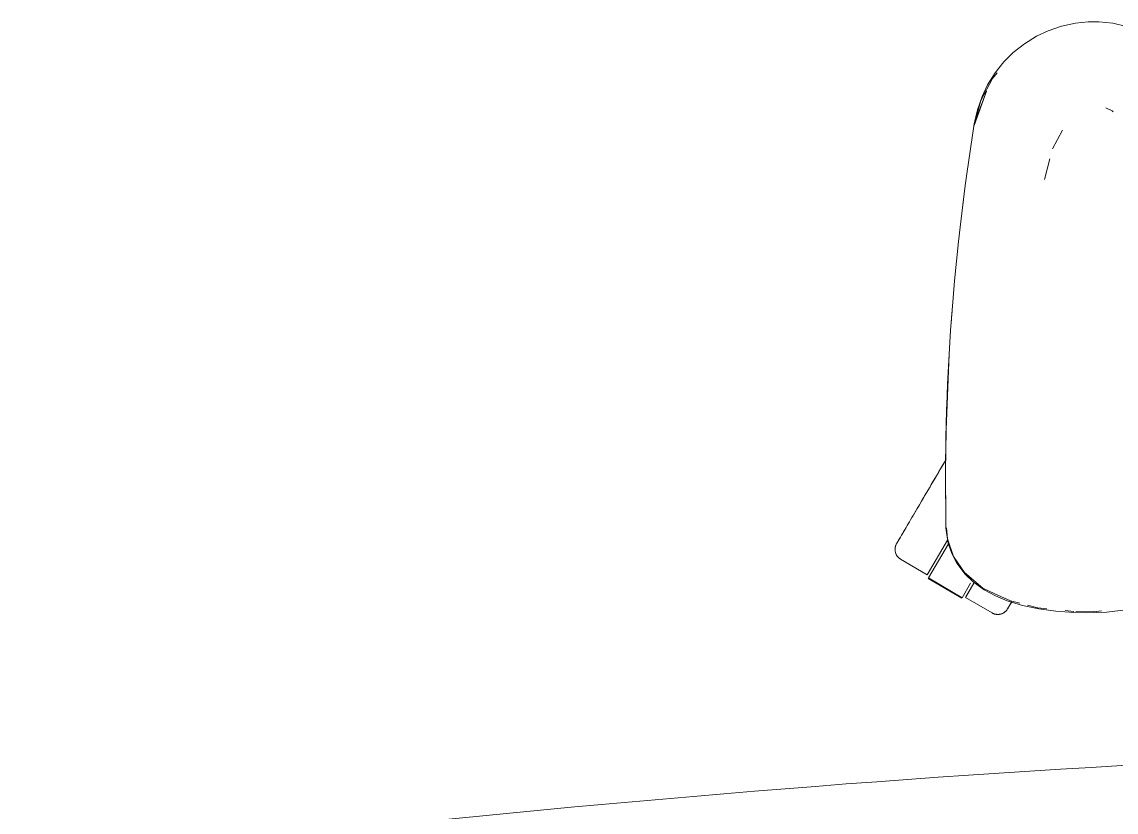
# Model space of a CAD drawing. Header units: millimetres. Extents: x 155927 to 326028, y -36033 to 97293.
# Drawn here: x 201156.4 to 201547.5, y 25808.7 to 26091.2 of the extents above; entities that cross this region are included whole.
import ezdxf

# ---------------------------------------------------------------- set-up
doc = ezdxf.new("R2010")
doc.units = ezdxf.units.MM
doc.header["$MEASUREMENT"] = 0
doc.layers.add('G-IMPT', color=8, linetype='CONTINUOUS', lineweight=9)
doc.layers.add('I-FURN', color=8, linetype='CONTINUOUS', lineweight=9)

msp = doc.modelspace()

# ---------------------------------------------------------------- linework, layer by layer
at = {"layer": 'G-IMPT'}
for p, q in [((201532.91, 26090.71), (201528, 26089.66)), ((201532.91, 26090.71), (201537.45, 26091.17)), ((201541.3, 26091.18), (201537.45, 26091.17)), ((201541.3, 26091.18), (201546.33, 26090.67)), ((201546.33, 26090.67), (201551.23, 26089.58)), ((201518.96, 26086.02), (201523.21, 26088.03)), ((201523.21, 26088.03), (201528, 26089.66)), ((201514.68, 26083.37), (201510.7, 26080.21)), ((201518.96, 26086.02), (201514.68, 26083.37)), ((201507.39, 26076.91), (201510.7, 26080.21)), ((201507.39, 26076.91), (201504.23, 26072.96)), ((201499.16, 26063.04), (201503.24, 26070.94)), ((201501.53, 26068.63), (201504.23, 26072.96)), ((201504.92, 26072.98), (201503.24, 26070.94)), ((201501.53, 26068.63), (201499.54, 26064.47)), ((201496.73, 26054.16), (201501.09, 26066.45)), ((201499.16, 26063.04), (201496.89, 26054.72)), ((201501.09, 26066.45), (201497.79, 26057.44)), ((201499.54, 26064.47), (201497.87, 26059.68)), ((201496.76, 26054.68), (201497.87, 26059.68)), ((201543.82, 26060.43), (201546, 26059.32)), ((201546, 26059.32), (201546.44, 26059)), ((201496.73, 26054.16), (201497.79, 26057.44)), ((201494.09, 26036.85), (201496.76, 26054.68)), ((201528.26, 26052.45), (201524.71, 26045.81)), ((201521.9, 26034.87), (201523.79, 26042.23)), ((201493.57, 26032.74), (201494.09, 26036.85)), ((201491.68, 26017.75), (201493.57, 26032.74)), ((201492.68, 26025.89), (201492.92, 26027.56)), ((201491.68, 26017.75), (201491.14, 26012.68)), ((201491.14, 26012.68), (201489.73, 25998.58)), ((201489.22, 25992.58), (201489.73, 25998.58)), ((201489.22, 25992.58), (201488.33, 25980.84)), ((201488.68, 25985.77), (201488.6, 25984.28)), ((201488.87, 25987.7), (201488.68, 25985.77)), ((201487.8, 25972.44), (201488.33, 25980.84)), ((201487.8, 25972.44), (201486.64, 25942.45)), ((201487.8, 25972.44), (201486.9, 25952.28)), ((201487.8, 25972.44), (201487.26, 25961.66)), ((201486.64, 25942.45), (201487.26, 25961.66)), ((201486.9, 25952.28), (201486.49, 25930.88)), ((201486.9, 25952.28), (201486.5, 25932.09)), ((201486.9, 25952.28), (201486.64, 25942.45)), ((201486.83, 25950.24), (201486.82, 25948.33)), ((201486.94, 25952.28), (201486.83, 25950.24)), ((201486.64, 25942.45), (201486.49, 25930.88)), ((201486.49, 25930.88), (201486.5, 25932.09)), ((201486.49, 25930.88), (201486.66, 25910.28)), ((201486.5, 25932.09), (201486.66, 25910.28)), ((201486.5, 25932.09), (201486.62, 25911.89)), ((201486.63, 25914.12), (201486.62, 25911.89)), ((201486.66, 25910.28), (201486.62, 25911.89)), ((201486.66, 25910.28), (201486.84, 25908.62)), ((201487.21, 25906.39), (201486.79, 25910.26)), ((201487.19, 25906.21), (201486.84, 25908.62)), ((201487.19, 25906.21), (201487.5, 25904.85)), ((201487.21, 25906.39), (201489.36, 25900.09)), ((201488.73, 25901.15), (201487.5, 25904.85)), ((201488.73, 25901.15), (201490.54, 25897.64)), ((201489.36, 25900.09), (201493.28, 25894.3)), ((201490.54, 25897.64), (201493.46, 25893.77)), ((201493.28, 25894.3), (201499.84, 25888.8)), ((201496.38, 25890.98), (201493.46, 25893.77)), ((201500.31, 25888.15), (201496.38, 25890.98)), ((201499.84, 25888.8), (201504.15, 25886.77)), ((201500.31, 25888.15), (201504.3, 25886)), ((201509.67, 25884.21), (201504.15, 25886.77)), ((201508.56, 25884.23), (201504.3, 25886)), ((201508.56, 25884.23), (201513.97, 25882.57)), ((201509.67, 25884.21), (201513.1, 25883.35)), ((201515.82, 25882.67), (201519.54, 25881.74)), ((201519.86, 25881.32), (201513.97, 25882.57)), ((201519.54, 25881.74), (201522.73, 25881.41)), ((201519.86, 25881.32), (201525.98, 25880.49)), ((201532.3, 25880.04), (201525.98, 25880.49)), ((201529.22, 25880.74), (201532.32, 25880.41)), ((201536.81, 25879.93), (201532.3, 25880.04)), ((201539.49, 25880.34), (201533.07, 25880.4)), ((201536.81, 25879.93), (201544.14, 25880.2)), ((201539.49, 25880.34), (201542.28, 25880.61)), ((201550.95, 25881.03), (201544.14, 25880.2))]:
    msp.add_line(p, q, dxfattribs=at)
at = {"layer": 'I-FURN'}
for p, q in [((201485.56, 25932.84), (201486.13, 25933.81)), ((201486.44, 25934.33), (201485.87, 25933.36)), ((201486.13, 25933.81), (201486.7, 25934.77)), ((201483.26, 25928.93), (201483.84, 25929.91)), ((201484.15, 25930.44), (201483.58, 25929.46)), ((201483.84, 25929.91), (201484.42, 25930.89)), ((201484.73, 25931.42), (201484.15, 25930.44)), ((201484.42, 25930.89), (201484.99, 25931.87)), ((201485.3, 25932.39), (201484.73, 25931.42)), ((201484.99, 25931.87), (201485.56, 25932.84)), ((201485.87, 25933.36), (201485.3, 25932.39)), ((201480.97, 25925.02), (201481.54, 25925.99)), ((201481.85, 25926.52), (201481.28, 25925.54)), ((201481.54, 25925.99), (201482.11, 25926.97)), ((201482.42, 25927.49), (201481.85, 25926.52)), ((201482.11, 25926.97), (201482.69, 25927.94)), ((201483, 25928.47), (201482.42, 25927.49)), ((201482.69, 25927.94), (201483.26, 25928.93)), ((201483.58, 25929.46), (201483, 25928.47)), ((201478.74, 25921.22), (201479.28, 25922.15)), ((201479.58, 25922.66), (201479.03, 25921.72)), ((201479.28, 25922.15), (201479.84, 25923.1)), ((201480.14, 25923.61), (201479.58, 25922.66)), ((201479.84, 25923.1), (201480.4, 25924.05)), ((201480.71, 25924.57), (201480.14, 25923.61)), ((201480.4, 25924.05), (201480.97, 25925.02)), ((201481.28, 25925.54), (201480.71, 25924.57)), ((201476.9, 25918.09), (201476.39, 25917.23)), ((201476.62, 25917.62), (201477.14, 25918.5)), ((201477.42, 25918.98), (201476.9, 25918.09)), ((201477.14, 25918.5), (201477.66, 25919.39)), ((201477.95, 25919.88), (201477.42, 25918.98)), ((201477.66, 25919.39), (201478.19, 25920.3)), ((201478.48, 25920.79), (201477.95, 25919.88)), ((201478.19, 25920.3), (201478.74, 25921.22)), ((201479.03, 25921.72), (201478.48, 25920.79)), ((201474.47, 25913.96), (201474.03, 25913.21)), ((201474.93, 25914.75), (201474.47, 25913.96)), ((201475.4, 25915.55), (201474.93, 25914.75)), ((201475.15, 25915.11), (201475.63, 25915.93)), ((201475.89, 25916.38), (201475.4, 25915.55)), ((201475.63, 25915.93), (201476.12, 25916.77)), ((201476.39, 25917.23), (201475.89, 25916.38)), ((201476.12, 25916.77), (201476.62, 25917.62)), ((201472.4, 25910.44), (201472.04, 25909.82)), ((201472.78, 25911.09), (201472.4, 25910.44)), ((201473.18, 25911.77), (201472.78, 25911.09)), ((201473.6, 25912.47), (201473.18, 25911.77)), ((201474.03, 25913.21), (201473.6, 25912.47)), ((201469.73, 25905.89), (201469.92, 25906.22)), ((201470.03, 25906.41), (201469.83, 25906.06)), ((201469.92, 25906.22), (201470.13, 25906.58)), ((201470.26, 25906.79), (201470.03, 25906.41)), ((201470.13, 25906.58), (201470.37, 25906.98)), ((201470.51, 25907.21), (201470.26, 25906.79)), ((201470.37, 25906.98), (201470.63, 25907.42)), ((201470.77, 25907.67), (201470.51, 25907.21)), ((201470.63, 25907.42), (201470.9, 25907.89)), ((201471.06, 25908.16), (201470.77, 25907.67)), ((201470.9, 25907.89), (201471.2, 25908.39)), ((201471.37, 25908.68), (201471.06, 25908.16)), ((201471.2, 25908.39), (201471.52, 25908.93)), ((201471.69, 25909.24), (201471.37, 25908.68)), ((201471.52, 25908.93), (201471.85, 25909.5)), ((201472.04, 25909.82), (201471.69, 25909.24)), ((201468.44, 25902.77), (201468.45, 25902.93)), ((201468.44, 25902.61), (201468.44, 25902.77)), ((201468.44, 25902.44), (201468.44, 25902.61)), ((201468.45, 25902.28), (201468.44, 25902.44)), ((201468.45, 25902.93), (201468.47, 25903.09)), ((201468.47, 25902.12), (201468.45, 25902.28)), ((201468.47, 25903.09), (201468.49, 25903.25)), ((201468.49, 25903.25), (201468.52, 25903.41)), ((201468.52, 25903.41), (201468.56, 25903.56)), ((201468.56, 25903.56), (201468.6, 25903.72)), ((201468.6, 25903.72), (201468.65, 25903.87)), ((201468.65, 25903.87), (201468.7, 25904.03)), ((201468.7, 25904.03), (201468.76, 25904.17)), ((201468.76, 25904.17), (201468.83, 25904.32)), ((201468.83, 25904.32), (201468.9, 25904.47)), ((201468.9, 25904.47), (201468.97, 25904.61)), ((201468.97, 25904.61), (201469, 25904.65)), ((201469.02, 25904.69), (201469, 25904.65)), ((201469, 25904.65), (201469.01, 25904.66)), ((201469, 25904.65), (201469, 25904.65)), ((201469.01, 25904.66), (201469.04, 25904.72)), ((201469.07, 25904.77), (201469.02, 25904.69)), ((201469.04, 25904.72), (201469.1, 25904.82)), ((201469.14, 25904.89), (201469.07, 25904.77)), ((201469.1, 25904.82), (201469.18, 25904.96)), ((201469.23, 25905.05), (201469.14, 25904.89)), ((201469.18, 25904.96), (201469.28, 25905.13)), ((201469.35, 25905.25), (201469.23, 25905.05)), ((201469.28, 25905.13), (201469.41, 25905.35)), ((201469.49, 25905.48), (201469.35, 25905.25)), ((201469.41, 25905.35), (201469.56, 25905.6)), ((201469.65, 25905.75), (201469.49, 25905.48)), ((201469.56, 25905.6), (201469.73, 25905.89)), ((201469.83, 25906.06), (201469.65, 25905.75)), ((201487.15, 25905.94), (201479.89, 25893.57)), ((201480.37, 25892.43), (201487.55, 25904.64)), ((201468.49, 25901.96), (201468.47, 25902.12)), ((201468.52, 25901.8), (201468.49, 25901.96)), ((201468.56, 25901.65), (201468.52, 25901.8)), ((201468.6, 25901.49), (201468.56, 25901.65)), ((201468.64, 25901.34), (201468.6, 25901.49)), ((201468.7, 25901.19), (201468.64, 25901.34)), ((201468.76, 25901.04), (201468.7, 25901.19)), ((201468.82, 25900.89), (201468.76, 25901.04)), ((201468.89, 25900.74), (201468.82, 25900.89)), ((201468.97, 25900.6), (201468.89, 25900.74)), ((201469.06, 25900.46), (201468.97, 25900.6)), ((201469.14, 25900.33), (201469.06, 25900.46)), ((201469.24, 25900.2), (201469.14, 25900.33)), ((201469.34, 25900.07), (201469.24, 25900.2)), ((201469.44, 25899.95), (201469.34, 25900.07)), ((201469.55, 25899.83), (201469.44, 25899.95)), ((201469.66, 25899.71), (201469.55, 25899.83)), ((201469.78, 25899.6), (201469.66, 25899.71)), ((201469.9, 25899.5), (201469.78, 25899.6)), ((201470.03, 25899.4), (201469.9, 25899.5)), ((201470.16, 25899.3), (201470.03, 25899.4)), ((201470.29, 25899.21), (201470.16, 25899.3)), ((201470.43, 25899.13), (201470.29, 25899.21)), ((201470.43, 25899.13), (201479.89, 25893.57)), ((201480.28, 25892.26), (201492.35, 25885.17)), ((201492.44, 25885.33), (201480.37, 25892.43)), ((201495.48, 25890.5), (201492.44, 25885.33)), ((201496.66, 25890.53), (201493.68, 25885.46)), ((201493.68, 25885.46), (201503.14, 25879.91)), ((201509.49, 25882.76), (201509.31, 25882.45)), ((201509.39, 25882.59), (201509.58, 25882.91)), ((201509.69, 25883.11), (201509.49, 25882.76)), ((201509.58, 25882.91), (201509.79, 25883.28)), ((201509.92, 25883.49), (201509.69, 25883.11)), ((201509.79, 25883.28), (201510.03, 25883.68)), ((201510.16, 25883.91), (201509.92, 25883.49)), ((201503.18, 25879.88), (201503.14, 25879.91)), ((201503.32, 25879.81), (201503.18, 25879.88)), ((201503.46, 25879.74), (201503.32, 25879.81)), ((201503.61, 25879.67), (201503.46, 25879.74)), ((201503.76, 25879.61), (201503.61, 25879.67)), ((201503.91, 25879.56), (201503.76, 25879.61)), ((201504.06, 25879.51), (201503.91, 25879.56)), ((201504.22, 25879.47), (201504.06, 25879.51)), ((201504.38, 25879.43), (201504.22, 25879.47)), ((201504.54, 25879.4), (201504.38, 25879.43)), ((201504.7, 25879.38), (201504.54, 25879.4)), ((201504.86, 25879.36), (201504.7, 25879.38)), ((201505.02, 25879.35), (201504.86, 25879.36)), ((201505.18, 25879.35), (201505.02, 25879.35)), ((201505.34, 25879.35), (201505.18, 25879.35)), ((201505.5, 25879.36), (201505.34, 25879.35)), ((201505.66, 25879.38), (201505.5, 25879.36)), ((201505.82, 25879.4), (201505.66, 25879.38)), ((201505.98, 25879.43), (201505.82, 25879.4)), ((201506.14, 25879.47), (201505.98, 25879.43)), ((201506.29, 25879.51), (201506.14, 25879.47)), ((201506.45, 25879.56), (201506.29, 25879.51)), ((201506.6, 25879.61), (201506.45, 25879.56)), ((201506.75, 25879.67), (201506.6, 25879.61)), ((201506.9, 25879.73), (201506.75, 25879.67)), ((201507.04, 25879.81), (201506.9, 25879.73)), ((201507.18, 25879.88), (201507.04, 25879.81)), ((201507.32, 25879.97), (201507.18, 25879.88)), ((201507.45, 25880.05), (201507.32, 25879.97)), ((201507.59, 25880.15), (201507.45, 25880.05)), ((201507.71, 25880.25), (201507.59, 25880.15)), ((201507.84, 25880.35), (201507.71, 25880.25)), ((201507.96, 25880.46), (201507.84, 25880.35)), ((201508.07, 25880.57), (201507.96, 25880.46)), ((201508.18, 25880.69), (201508.07, 25880.57)), ((201508.29, 25880.81), (201508.18, 25880.69)), ((201508.39, 25880.94), (201508.29, 25880.81)), ((201508.48, 25881.07), (201508.39, 25880.94)), ((201508.57, 25881.2), (201508.48, 25881.07)), ((201508.66, 25881.34), (201508.57, 25881.2)), ((201508.68, 25881.39), (201508.66, 25881.35)), ((201508.66, 25881.34), (201508.67, 25881.36)), ((201508.66, 25881.35), (201508.66, 25881.34)), ((201508.67, 25881.36), (201508.7, 25881.42)), ((201508.73, 25881.47), (201508.68, 25881.39)), ((201508.7, 25881.42), (201508.76, 25881.52)), ((201508.8, 25881.59), (201508.73, 25881.47)), ((201508.76, 25881.52), (201508.84, 25881.65)), ((201508.89, 25881.74), (201508.8, 25881.59)), ((201508.84, 25881.65), (201508.94, 25881.83)), ((201509.01, 25881.94), (201508.89, 25881.74)), ((201508.94, 25881.83), (201509.07, 25882.04)), ((201509.15, 25882.17), (201509.01, 25881.94)), ((201509.07, 25882.04), (201509.22, 25882.3)), ((201509.31, 25882.45), (201509.15, 25882.17)), ((201509.22, 25882.3), (201509.39, 25882.59))]:
    msp.add_line(p, q, dxfattribs=at)
msp.add_arc((201870.51, 20287.83), 5546.8, 82.89967, 97.39726, dxfattribs=at)

doc.saveas('drawing.dxf')
